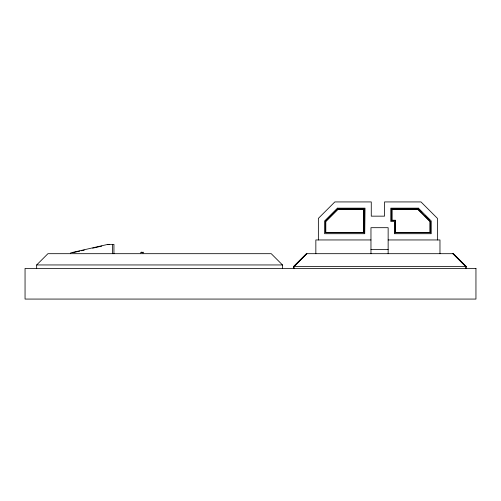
<?xml version="1.0" encoding="UTF-8"?>
<svg xmlns="http://www.w3.org/2000/svg" width="501" height="501" viewBox="0 0 501 501"><rect width="100%" height="100%" fill="white"/><g stroke="black" fill="none" stroke-linecap="round" stroke-linejoin="round"><path stroke-width="0.75" d="M140.487 252.942L141.37 252.059L142.253 252.936M141.996 252.711L143.073 252.091L143.724 252.936M36.673 268.411L36.673 264.948L47.933 253.688L271.229 253.688L282.489 264.948L282.489 268.411M325.393 221.304L337.743 208.955L364.233 208.955L363.939 232.921M306.675 253.688L293.761 266.601L293.761 268.411M293.993 268.411L293.993 266.601L306.9 253.688M72.902 252.673L79.747 251.12M81.268 250.769L84.312 250.08M92.679 248.177L101.809 246.097M107.89 244.713L109.412 244.369M370.965 239.954L315.843 239.954L315.843 253.688M388.143 239.954L439.972 239.954L439.972 253.688M370.965 249.623L388.143 249.623M466.237 268.411L466.274 266.601L453.361 253.688L306.387 253.688L293.492 266.582L293.492 268.411M36.673 264.948L282.489 264.948M293.993 266.601L465.717 266.601L465.717 268.411M421.836 212.712L418.078 208.955L391.569 208.955L391.569 220.653L395.17 220.653L395.17 232.921M425.055 215.937L429.351 220.227M453.324 253.688L466.237 266.601M452.804 253.688L465.717 266.601M437.454 239.954L437.454 218.392L420.99 201.928L384.543 201.928L384.543 216.156L371.266 216.156L371.266 201.928L334.831 201.928L318.36 218.392L318.36 239.954M430.422 221.304L430.422 232.921M388.143 253.688L388.143 227.686L370.965 227.686L370.965 253.688M113.94 253.688L113.94 244.369L107.94 244.369L70.666 252.848L70.666 253.688M112.468 244.369L112.468 253.688M337.411 208.165L324.604 220.979L324.604 233.71L364.728 233.71L365.022 208.165L337.411 208.165M337.831 209.167L325.606 221.392L325.606 232.708L363.726 232.708L364.02 209.167L337.831 209.167M337.912 209.374L325.807 221.473L325.807 232.508L363.526 232.508L363.82 209.374L337.912 209.374M418.404 208.165L390.78 208.165L390.78 221.448L394.381 221.448L394.381 233.71L431.217 233.71L431.217 220.979L418.404 208.165M417.991 209.167L391.782 209.167L391.782 220.446L395.383 220.446L395.383 232.708L430.215 232.708L430.215 221.392L417.991 209.167M417.903 209.374L391.989 209.374L391.989 220.24L395.583 220.24L395.583 232.508L430.008 232.508L430.008 221.473L417.903 209.374M475.95 268.411L25.05 268.411L25.05 299.072L475.95 299.072L475.95 268.411"/></g></svg>
